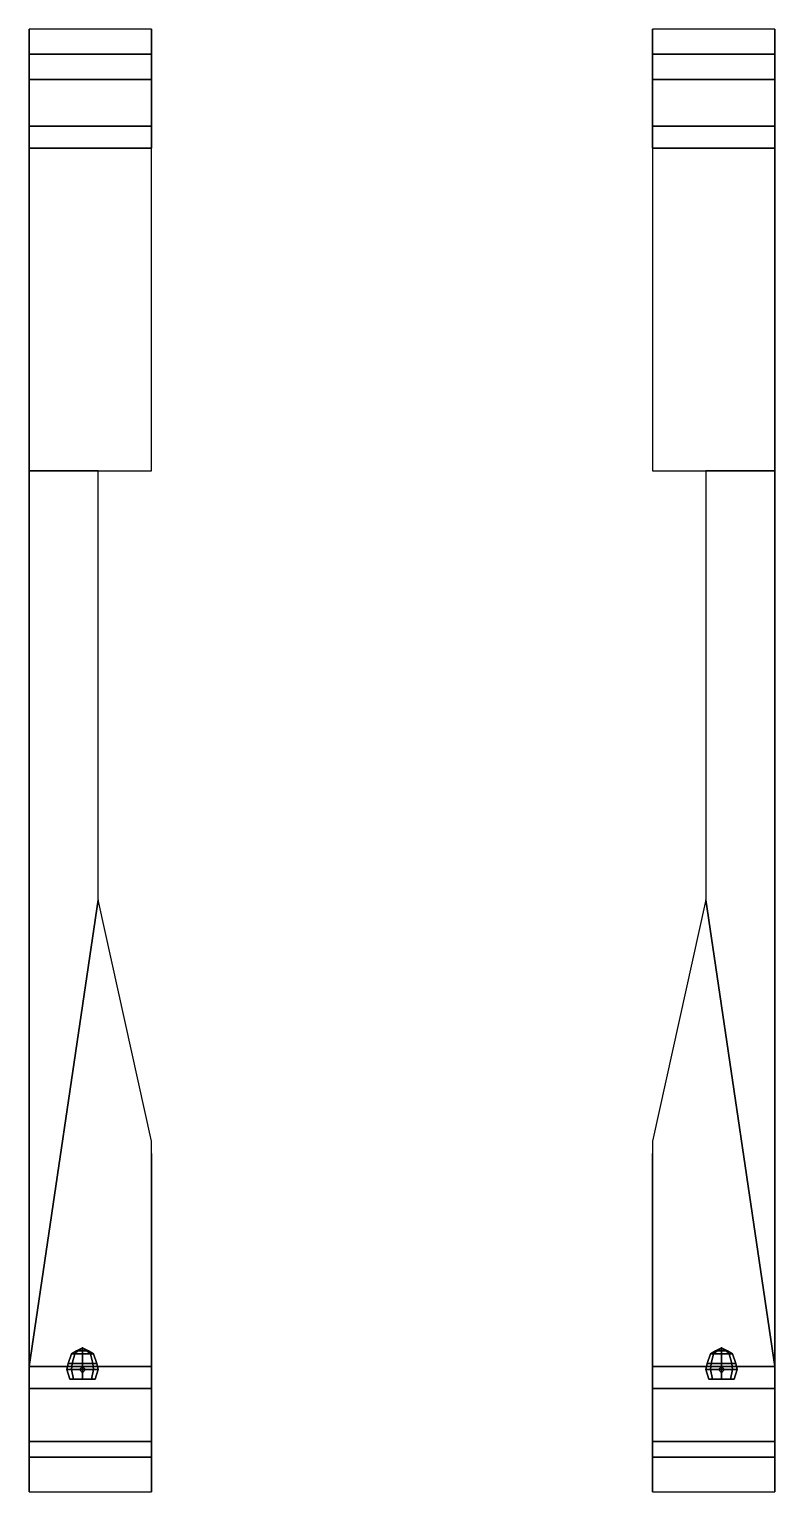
# Model space of a CAD drawing. Extents: x -1.19 to 1.19, y -2.31 to 2.36.
import ezdxf

# ---------------------------------------------------------------- set-up
doc = ezdxf.new("R2010")
doc.units = 0
doc.layers.add('C7P_FENDERS', color=6, linetype='CONTINUOUS')

msp = doc.modelspace()

# ---------------------------------------------------------------- linework, layer by layer
at = {"layer": 'C7P_FENDERS'}
for points in [[(-1.19, 2.28, 0.79), (-1.19, 2.36, 0.7), (-1.19, 2.32, 0.68), (-1.19, 2.26, 0.75)], [(-1.19, 2.36, 0.7), (-1.19, 2.28, 0.79), (-0.8, 2.28, 0.79), (-0.8, 2.36, 0.7)], [(-0.8, 2.36, 0.7), (-0.8, 2.28, 0.79), (-0.8, 2.26, 0.75), (-0.8, 2.32, 0.68)], [(0.8, 2.28, 0.79), (0.8, 2.36, 0.7), (0.8, 2.32, 0.68), (0.8, 2.26, 0.75)], [(0.8, 2.36, 0.7), (0.8, 2.28, 0.79), (1.19, 2.28, 0.79), (1.19, 2.36, 0.7)], [(1.19, 2.36, 0.7), (1.19, 2.28, 0.79), (1.19, 2.26, 0.75), (1.19, 2.32, 0.68)], [(-1.19, 2.2, 0.85), (-1.19, 2.28, 0.79), (-1.19, 2.26, 0.75), (-1.19, 2.18, 0.82)], [(-1.19, 2.28, 0.79), (-1.19, 2.2, 0.85), (-0.8, 2.2, 0.85), (-0.8, 2.28, 0.79)], [(-0.8, 2.28, 0.79), (-0.8, 2.2, 0.85), (-0.8, 2.18, 0.82), (-0.8, 2.26, 0.75)], [(0.8, 2.2, 0.85), (0.8, 2.28, 0.79), (0.8, 2.26, 0.75), (0.8, 2.18, 0.82)], [(0.8, 2.28, 0.79), (0.8, 2.2, 0.85), (1.19, 2.2, 0.85), (1.19, 2.28, 0.79)], [(1.19, 2.28, 0.79), (1.19, 2.2, 0.85), (1.19, 2.18, 0.82), (1.19, 2.26, 0.75)], [(-1.19, 2.05, 0.91), (-1.19, 2.2, 0.85), (-1.19, 2.18, 0.82), (-1.19, 2.05, 0.88)], [(-1.19, 2.2, 0.85), (-1.19, 2.05, 0.91), (-0.8, 2.05, 0.91), (-0.8, 2.2, 0.85)], [(-0.8, 2.2, 0.85), (-0.8, 2.05, 0.91), (-0.8, 2.05, 0.88), (-0.8, 2.18, 0.82)], [(0.8, 2.05, 0.91), (0.8, 2.2, 0.85), (0.8, 2.18, 0.82), (0.8, 2.05, 0.88)], [(0.8, 2.2, 0.85), (0.8, 2.05, 0.91), (1.19, 2.05, 0.91), (1.19, 2.2, 0.85)], [(1.19, 2.2, 0.85), (1.19, 2.05, 0.91), (1.19, 2.05, 0.88), (1.19, 2.18, 0.82)], [(-1.19, 1.98, 0.92), (-1.19, 2.05, 0.91), (-1.19, 2.05, 0.88), (-1.19, 1.98, 0.89)], [(-1.19, 2.05, 0.91), (-1.19, 1.98, 0.92), (-0.8, 1.98, 0.92), (-0.8, 2.05, 0.91)], [(-0.8, 2.05, 0.91), (-0.8, 1.98, 0.92), (-0.8, 1.98, 0.89), (-0.8, 2.05, 0.88)], [(0.8, 1.98, 0.92), (0.8, 2.05, 0.91), (0.8, 2.05, 0.88), (0.8, 1.98, 0.89)], [(0.8, 2.05, 0.91), (0.8, 1.98, 0.92), (1.19, 1.98, 0.92), (1.19, 2.05, 0.91)], [(1.19, 2.05, 0.91), (1.19, 1.98, 0.92), (1.19, 1.98, 0.89), (1.19, 2.05, 0.88)], [(-1.19, 1.98, 0.92), (-1.19, 0.95, 0.97), (-0.8, 0.95, 0.97), (-0.8, 1.98, 0.92)], [(-1.19, 0.95, 0.97), (-1.19, 1.98, 0.92), (-1.19, 1.98, 0.89), (-1.19, 0.95, 0.94)], [(0.8, 1.98, 0.92), (0.8, 0.95, 0.97), (1.19, 0.95, 0.97), (1.19, 1.98, 0.92)], [(1.19, 1.98, 0.92), (1.19, 0.95, 0.97), (1.19, 0.95, 0.94), (1.19, 1.98, 0.89)], [(-1.19, 0.95, 0.97), (-1.19, -1.91, 1.16), (-0.97, -0.42, 1.061), (-0.97, 0.95, 0.97)], [(-1.19, -1.91, 1.16), (-1.19, 0.95, 0.97), (-1.19, 0.95, 0.94), (-1.19, -1.91, 1.13)], [(0.97, -0.42, 1.061), (1.19, -1.91, 1.16), (1.19, 0.95, 0.97), (0.97, 0.95, 0.97)], [(1.19, 0.95, 0.97), (1.19, -1.91, 1.16), (1.19, -1.91, 1.13), (1.19, 0.95, 0.94)], [(-0.97, -0.42, 1.061), (-1.19, -1.91, 1.16), (-0.8, -1.91, 1.16), (-0.8, -1.19, 1.1122)], [(0.8, -1.19, 1.1122), (0.8, -1.91, 1.16), (1.19, -1.91, 1.16), (0.97, -0.42, 1.061)], [(-0.8, -1.23, 1.1148), (-0.8, -1.91, 1.16), (-0.8, -1.83, 1.06), (-0.8, -1.74, 1.03)], [(-0.8, -1.23, 1.02), (-0.8, -1.23, 1.1148), (-0.8, -1.74, 1.03), (-0.8, -1.68, 0.98)], [(0.8, -1.74, 1.03), (0.8, -1.83, 1.06), (0.8, -1.91, 1.16), (0.8, -1.23, 1.1148)], [(0.8, -1.23, 1.02), (0.8, -1.68, 0.98), (0.8, -1.74, 1.03), (0.8, -1.23, 1.1148)], [(-1.0335, -1.86, 1.2365), (-1.045, -1.87, 1.225), (-1.0554, -1.87, 1.25), (-1.0391, -1.86, 1.25)], [(-1.0391, -1.86, 1.25), (-1.0554, -1.87, 1.25), (-1.045, -1.87, 1.275), (-1.0335, -1.86, 1.2635)], [(-1.02, -1.86, 1.2309), (-1.02, -1.87, 1.2146), (-1.045, -1.87, 1.225), (-1.0335, -1.86, 1.2365)], [(-1.0335, -1.86, 1.2635), (-1.045, -1.87, 1.275), (-1.02, -1.87, 1.2854), (-1.02, -1.86, 1.2691)], [(-1.02, -1.85, 1.25), (-1.0335, -1.86, 1.2365), (-1.0391, -1.86, 1.25), (-1.02, -1.85, 1.25)], [(-1.02, -1.85, 1.25), (-1.0391, -1.86, 1.25), (-1.0335, -1.86, 1.2635), (-1.02, -1.85, 1.25)], [(-1.02, -1.85, 1.25), (-1.02, -1.86, 1.2309), (-1.0335, -1.86, 1.2365), (-1.02, -1.85, 1.25)], [(-1.02, -1.85, 1.25), (-1.0335, -1.86, 1.2635), (-1.02, -1.86, 1.2691), (-1.02, -1.85, 1.25)], [(-1.02, -1.85, 1.25), (-1.0065, -1.86, 1.2365), (-1.02, -1.86, 1.2309), (-1.02, -1.85, 1.25)], [(-1.02, -1.85, 1.25), (-1.0009, -1.86, 1.25), (-1.0065, -1.86, 1.2365), (-1.02, -1.85, 1.25)], [(-1.02, -1.85, 1.25), (-1.0065, -1.86, 1.2635), (-1.0009, -1.86, 1.25), (-1.02, -1.85, 1.25)], [(-1.02, -1.85, 1.25), (-1.02, -1.86, 1.2691), (-1.0065, -1.86, 1.2635), (-1.02, -1.85, 1.25)], [(-1.0065, -1.86, 1.2365), (-0.995, -1.87, 1.225), (-1.02, -1.87, 1.2146), (-1.02, -1.86, 1.2309)], [(-1.02, -1.86, 1.2691), (-1.02, -1.87, 1.2854), (-0.995, -1.87, 1.275), (-1.0065, -1.86, 1.2635)], [(-1.0009, -1.86, 1.25), (-0.9846, -1.87, 1.25), (-0.995, -1.87, 1.225), (-1.0065, -1.86, 1.2365)], [(-1.0065, -1.86, 1.2635), (-0.995, -1.87, 1.275), (-0.9846, -1.87, 1.25), (-1.0009, -1.86, 1.25)], [(-0.8, -1.91, 1.16), (-0.8, -1.91, 1.16), (-0.8, -1.88, 1.07), (-0.8, -1.83, 1.06)], [(0.8, -1.83, 1.06), (0.8, -1.88, 1.07), (0.8, -1.91, 1.16)], [(1.0065, -1.86, 1.2365), (0.995, -1.87, 1.225), (0.9846, -1.87, 1.25), (1.0009, -1.86, 1.25)], [(1.0009, -1.86, 1.25), (0.9846, -1.87, 1.25), (0.995, -1.87, 1.275), (1.0065, -1.86, 1.2635)], [(1.02, -1.86, 1.2309), (1.02, -1.87, 1.2146), (0.995, -1.87, 1.225), (1.0065, -1.86, 1.2365)], [(1.0065, -1.86, 1.2635), (0.995, -1.87, 1.275), (1.02, -1.87, 1.2854), (1.02, -1.86, 1.2691)], [(1.02, -1.85, 1.25), (1.0009, -1.86, 1.25), (1.0065, -1.86, 1.2635), (1.02, -1.85, 1.25)], [(1.02, -1.85, 1.25), (1.0065, -1.86, 1.2365), (1.0009, -1.86, 1.25), (1.02, -1.85, 1.25)], [(1.02, -1.85, 1.25), (1.0065, -1.86, 1.2635), (1.02, -1.86, 1.2691), (1.02, -1.85, 1.25)], [(1.02, -1.85, 1.25), (1.02, -1.86, 1.2309), (1.0065, -1.86, 1.2365), (1.02, -1.85, 1.25)], [(1.02, -1.85, 1.25), (1.02, -1.86, 1.2691), (1.0335, -1.86, 1.2635), (1.02, -1.85, 1.25)], [(1.02, -1.85, 1.25), (1.0335, -1.86, 1.2635), (1.0391, -1.86, 1.25), (1.02, -1.85, 1.25)], [(1.02, -1.85, 1.25), (1.0391, -1.86, 1.25), (1.0335, -1.86, 1.2365), (1.02, -1.85, 1.25)], [(1.02, -1.85, 1.25), (1.0335, -1.86, 1.2365), (1.02, -1.86, 1.2309), (1.02, -1.85, 1.25)], [(1.0335, -1.86, 1.2365), (1.045, -1.87, 1.225), (1.02, -1.87, 1.2146), (1.02, -1.86, 1.2309)], [(1.02, -1.86, 1.2691), (1.02, -1.87, 1.2854), (1.045, -1.87, 1.275), (1.0335, -1.86, 1.2635)], [(1.0391, -1.86, 1.25), (1.0554, -1.87, 1.25), (1.045, -1.87, 1.225), (1.0335, -1.86, 1.2365)], [(1.0335, -1.86, 1.2635), (1.045, -1.87, 1.275), (1.0554, -1.87, 1.25), (1.0391, -1.86, 1.25)], [(-1.19, -1.98, 1.16), (-1.19, -1.91, 1.16), (-1.19, -1.91, 1.13), (-1.19, -1.98, 1.13)], [(-1.19, -1.91, 1.16), (-1.19, -1.98, 1.16), (-0.8, -1.98, 1.16), (-0.8, -1.91, 1.16)], [(-1.0527, -1.9009, 1.2173), (-1.0554, -1.92, 1.2146), (-1.07, -1.92, 1.25), (-1.0662, -1.9009, 1.25)], [(-1.0662, -1.9009, 1.25), (-1.07, -1.92, 1.25), (-1.0554, -1.92, 1.2854), (-1.0527, -1.9009, 1.2827)], [(-1.045, -1.87, 1.225), (-1.0527, -1.9009, 1.2173), (-1.0662, -1.9009, 1.25), (-1.0554, -1.87, 1.25)], [(-1.0554, -1.87, 1.25), (-1.0662, -1.9009, 1.25), (-1.0527, -1.9009, 1.2827), (-1.045, -1.87, 1.275)], [(-1.02, -1.9009, 1.2038), (-1.02, -1.92, 1.2), (-1.0554, -1.92, 1.2146), (-1.0527, -1.9009, 1.2173)], [(-1.0527, -1.9009, 1.2827), (-1.0554, -1.92, 1.2854), (-1.02, -1.92, 1.3), (-1.02, -1.9009, 1.2962)], [(-1.02, -1.87, 1.2146), (-1.02, -1.9009, 1.2038), (-1.0527, -1.9009, 1.2173), (-1.045, -1.87, 1.225)], [(-1.045, -1.87, 1.275), (-1.0527, -1.9009, 1.2827), (-1.02, -1.9009, 1.2962), (-1.02, -1.87, 1.2854)], [(-1.02, -1.91, 1.16), (-1.03, -1.92, 1.16), (-1.03, -1.92, 1.2041), (-1.02, -1.91, 1.202)], [(-0.995, -1.87, 1.225), (-0.9873, -1.9009, 1.2173), (-1.02, -1.9009, 1.2038), (-1.02, -1.87, 1.2146)], [(-1.02, -1.87, 1.2854), (-1.02, -1.9009, 1.2962), (-0.9873, -1.9009, 1.2827), (-0.995, -1.87, 1.275)], [(-0.9873, -1.9009, 1.2173), (-0.9846, -1.92, 1.2146), (-1.02, -1.92, 1.2), (-1.02, -1.9009, 1.2038)], [(-1.02, -1.9009, 1.2962), (-1.02, -1.92, 1.3), (-0.9846, -1.92, 1.2854), (-0.9873, -1.9009, 1.2827)], [(-1.01, -1.92, 1.16), (-1.02, -1.91, 1.16), (-1.02, -1.91, 1.202), (-1.01, -1.92, 1.2041)], [(-0.9846, -1.87, 1.25), (-0.9738, -1.9009, 1.25), (-0.9873, -1.9009, 1.2173), (-0.995, -1.87, 1.225)], [(-0.995, -1.87, 1.275), (-0.9873, -1.9009, 1.2827), (-0.9738, -1.9009, 1.25), (-0.9846, -1.87, 1.25)], [(-0.9738, -1.9009, 1.25), (-0.97, -1.92, 1.25), (-0.9846, -1.92, 1.2146), (-0.9873, -1.9009, 1.2173)], [(-0.9873, -1.9009, 1.2827), (-0.9846, -1.92, 1.2854), (-0.97, -1.92, 1.25), (-0.9738, -1.9009, 1.25)], [(-0.8, -1.91, 1.16), (-0.8, -1.91, 1.16), (-0.8, -1.91, 1.07), (-0.8, -1.88, 1.07)], [(-0.8, -1.91, 1.16), (-0.8, -1.98, 1.16), (-0.8, -1.98, 1.06), (-0.8, -1.91, 1.07)], [(0.8, -1.88, 1.07), (0.8, -1.91, 1.07), (0.8, -1.91, 1.16)], [(0.8, -1.91, 1.07), (0.8, -1.98, 1.06), (0.8, -1.98, 1.16), (0.8, -1.91, 1.16)], [(0.8, -1.91, 1.16), (0.8, -1.98, 1.16), (1.19, -1.98, 1.16), (1.19, -1.91, 1.16)], [(0.9873, -1.9009, 1.2173), (0.9846, -1.92, 1.2146), (0.97, -1.92, 1.25), (0.9738, -1.9009, 1.25)], [(0.9738, -1.9009, 1.25), (0.97, -1.92, 1.25), (0.9846, -1.92, 1.2854), (0.9873, -1.9009, 1.2827)], [(0.995, -1.87, 1.225), (0.9873, -1.9009, 1.2173), (0.9738, -1.9009, 1.25), (0.9846, -1.87, 1.25)], [(0.9846, -1.87, 1.25), (0.9738, -1.9009, 1.25), (0.9873, -1.9009, 1.2827), (0.995, -1.87, 1.275)], [(0.9873, -1.9009, 1.2827), (0.9846, -1.92, 1.2854), (1.02, -1.92, 1.3), (1.02, -1.9009, 1.2962)], [(1.02, -1.9009, 1.2038), (1.02, -1.92, 1.2), (0.9846, -1.92, 1.2146), (0.9873, -1.9009, 1.2173)], [(0.995, -1.87, 1.275), (0.9873, -1.9009, 1.2827), (1.02, -1.9009, 1.2962), (1.02, -1.87, 1.2854)], [(1.02, -1.87, 1.2146), (1.02, -1.9009, 1.2038), (0.9873, -1.9009, 1.2173), (0.995, -1.87, 1.225)], [(1.02, -1.91, 1.16), (1.01, -1.92, 1.16), (1.01, -1.92, 1.2041), (1.02, -1.91, 1.202)], [(1.02, -1.87, 1.2854), (1.02, -1.9009, 1.2962), (1.0527, -1.9009, 1.2827), (1.045, -1.87, 1.275)], [(1.045, -1.87, 1.225), (1.0527, -1.9009, 1.2173), (1.02, -1.9009, 1.2038), (1.02, -1.87, 1.2146)], [(1.02, -1.9009, 1.2962), (1.02, -1.92, 1.3), (1.0554, -1.92, 1.2854), (1.0527, -1.9009, 1.2827)], [(1.0527, -1.9009, 1.2173), (1.0554, -1.92, 1.2146), (1.02, -1.92, 1.2), (1.02, -1.9009, 1.2038)], [(1.03, -1.92, 1.16), (1.02, -1.91, 1.16), (1.02, -1.91, 1.202), (1.03, -1.92, 1.2041)], [(1.0554, -1.87, 1.25), (1.0662, -1.9009, 1.25), (1.0527, -1.9009, 1.2173), (1.045, -1.87, 1.225)], [(1.045, -1.87, 1.275), (1.0527, -1.9009, 1.2827), (1.0662, -1.9009, 1.25), (1.0554, -1.87, 1.25)], [(1.0662, -1.9009, 1.25), (1.07, -1.92, 1.25), (1.0554, -1.92, 1.2146), (1.0527, -1.9009, 1.2173)], [(1.0527, -1.9009, 1.2827), (1.0554, -1.92, 1.2854), (1.07, -1.92, 1.25), (1.0662, -1.9009, 1.25)], [(1.19, -1.91, 1.16), (1.19, -1.98, 1.16), (1.19, -1.98, 1.13), (1.19, -1.91, 1.13)], [(-1.07, -1.92, 1.25), (-1.0554, -1.92, 1.2146), (-1.0483, -1.95, 1.2217), (-1.06, -1.95, 1.25)], [(-1.0554, -1.92, 1.2854), (-1.07, -1.92, 1.25), (-1.06, -1.95, 1.25), (-1.0483, -1.95, 1.2783)], [(-1.06, -1.95, 1.25), (-0.9917, -1.95, 1.2783), (-1.02, -1.95, 1.29), (-1.0483, -1.95, 1.2783)], [(-1.0483, -1.95, 1.2217), (-0.98, -1.95, 1.25), (-0.9917, -1.95, 1.2783), (-1.06, -1.95, 1.25)], [(-1.0554, -1.92, 1.2146), (-1.02, -1.92, 1.2), (-1.02, -1.95, 1.21), (-1.0483, -1.95, 1.2217)], [(-1.02, -1.92, 1.3), (-1.0554, -1.92, 1.2854), (-1.0483, -1.95, 1.2783), (-1.02, -1.95, 1.29)], [(-1.02, -1.95, 1.21), (-0.9917, -1.95, 1.2217), (-0.98, -1.95, 1.25), (-1.0483, -1.95, 1.2217)], [(-1.03, -1.92, 1.16), (-1.02, -1.93, 1.16), (-1.02, -1.93, 1.2033), (-1.03, -1.92, 1.2041)], [(-1.02, -1.93, 1.16), (-1.01, -1.92, 1.16), (-1.01, -1.92, 1.2041), (-1.02, -1.93, 1.2033)], [(-1.02, -1.92, 1.2), (-0.9846, -1.92, 1.2146), (-0.9917, -1.95, 1.2217), (-1.02, -1.95, 1.21)], [(-0.9846, -1.92, 1.2854), (-1.02, -1.92, 1.3), (-1.02, -1.95, 1.29), (-0.9917, -1.95, 1.2783)], [(-0.9846, -1.92, 1.2146), (-0.97, -1.92, 1.25), (-0.98, -1.95, 1.25), (-0.9917, -1.95, 1.2217)], [(-0.97, -1.92, 1.25), (-0.9846, -1.92, 1.2854), (-0.9917, -1.95, 1.2783), (-0.98, -1.95, 1.25)], [(0.97, -1.92, 1.25), (0.9846, -1.92, 1.2146), (0.9917, -1.95, 1.2217), (0.98, -1.95, 1.25)], [(0.9846, -1.92, 1.2854), (0.97, -1.92, 1.25), (0.98, -1.95, 1.25), (0.9917, -1.95, 1.2783)], [(0.9917, -1.95, 1.2217), (1.06, -1.95, 1.25), (1.0483, -1.95, 1.2783), (0.98, -1.95, 1.25)], [(0.98, -1.95, 1.25), (1.0483, -1.95, 1.2783), (1.02, -1.95, 1.29), (0.9917, -1.95, 1.2783)], [(1.02, -1.92, 1.3), (0.9846, -1.92, 1.2854), (0.9917, -1.95, 1.2783), (1.02, -1.95, 1.29)], [(0.9846, -1.92, 1.2146), (1.02, -1.92, 1.2), (1.02, -1.95, 1.21), (0.9917, -1.95, 1.2217)], [(1.02, -1.95, 1.21), (1.0483, -1.95, 1.2217), (1.06, -1.95, 1.25), (0.9917, -1.95, 1.2217)], [(1.01, -1.92, 1.16), (1.02, -1.93, 1.16), (1.02, -1.93, 1.2033), (1.01, -1.92, 1.2041)], [(1.0554, -1.92, 1.2854), (1.02, -1.92, 1.3), (1.02, -1.95, 1.29), (1.0483, -1.95, 1.2783)], [(1.02, -1.93, 1.16), (1.03, -1.92, 1.16), (1.03, -1.92, 1.2041), (1.02, -1.93, 1.2033)], [(1.02, -1.92, 1.2), (1.0554, -1.92, 1.2146), (1.0483, -1.95, 1.2217), (1.02, -1.95, 1.21)], [(1.0554, -1.92, 1.2146), (1.07, -1.92, 1.25), (1.06, -1.95, 1.25), (1.0483, -1.95, 1.2217)], [(1.07, -1.92, 1.25), (1.0554, -1.92, 1.2854), (1.0483, -1.95, 1.2783), (1.06, -1.95, 1.25)], [(-1.19, -2.15, 1.1), (-1.19, -1.98, 1.16), (-1.19, -1.98, 1.13), (-1.19, -2.12, 1.07)], [(-1.19, -1.98, 1.16), (-1.19, -2.15, 1.1), (-0.8, -2.15, 1.1), (-0.8, -1.98, 1.16)], [(-0.8, -1.98, 1.16), (-0.8, -2.15, 1.1), (-0.8, -2.06, 1.02), (-0.8, -1.98, 1.06)], [(0.8, -1.98, 1.06), (0.8, -2.06, 1.02), (0.8, -2.15, 1.1), (0.8, -1.98, 1.16)], [(0.8, -1.98, 1.16), (0.8, -2.15, 1.1), (1.19, -2.15, 1.1), (1.19, -1.98, 1.16)], [(1.19, -1.98, 1.16), (1.19, -2.15, 1.1), (1.19, -2.12, 1.07), (1.19, -1.98, 1.13)], [(-0.8, -2.15, 1.1), (-0.8, -2.2, 1.06), (-0.8, -2.13, 0.96), (-0.8, -2.06, 1.02)], [(0.8, -2.06, 1.02), (0.8, -2.13, 0.96), (0.8, -2.2, 1.06), (0.8, -2.15, 1.1)], [(-1.19, -2.2, 1.06), (-1.19, -2.15, 1.1), (-1.19, -2.12, 1.07), (-1.19, -2.16, 1.04)], [(-0.8, -2.2, 1.06), (-0.8, -2.31, 0.95), (-0.8, -2.17, 0.89), (-0.8, -2.13, 0.96)], [(0.8, -2.13, 0.96), (0.8, -2.17, 0.89), (0.8, -2.31, 0.95), (0.8, -2.2, 1.06)], [(1.19, -2.15, 1.1), (1.19, -2.2, 1.06), (1.19, -2.16, 1.04), (1.19, -2.12, 1.07)], [(-1.19, -2.15, 1.1), (-1.19, -2.2, 1.06), (-0.8, -2.2, 1.06), (-0.8, -2.15, 1.1)], [(-1.19, -2.31, 0.95), (-1.19, -2.2, 1.06), (-1.19, -2.16, 1.04), (-1.19, -2.27, 0.92)], [(0.8, -2.15, 1.1), (0.8, -2.2, 1.06), (1.19, -2.2, 1.06), (1.19, -2.15, 1.1)], [(1.19, -2.2, 1.06), (1.19, -2.31, 0.95), (1.19, -2.27, 0.92), (1.19, -2.16, 1.04)], [(-1.19, -2.2, 1.06), (-1.19, -2.31, 0.95), (-0.8, -2.31, 0.95), (-0.8, -2.2, 1.06)], [(0.8, -2.2, 1.06), (0.8, -2.31, 0.95), (1.19, -2.31, 0.95), (1.19, -2.2, 1.06)]]:
    msp.add_3dface(points, dxfattribs=at)

doc.saveas('drawing.dxf')
